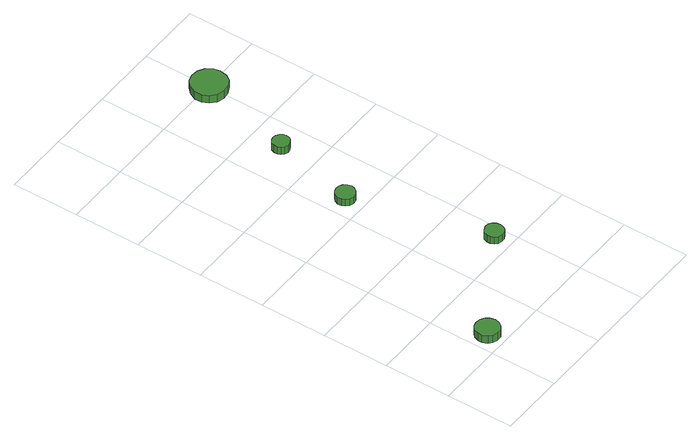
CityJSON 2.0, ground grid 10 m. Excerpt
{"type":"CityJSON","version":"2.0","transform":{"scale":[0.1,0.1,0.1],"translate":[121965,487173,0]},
"CityObjects":{
"tree1":{"type":"SolitaryVegetationObject","attributes":{"function":"something"},"geometry":[{"type":"MultiSurface","lod":"1","boundaries":[[[0,1,2,3,4,5,6,7,8,9,10,11,12,13,14]],[[15,16,17,18,19,20,21,22,23,24,25,26,27,28,29]],[[0,29,28,1]],[[1,28,27,2]],[[2,27,26,3]],[[3,26,25,4]],[[4,25,24,5]],[[5,24,23,6]],[[6,23,22,7]],[[7,22,21,8]],[[8,21,20,9]],[[9,20,19,10]],[[10,19,18,11]],[[11,18,17,12]],[[12,17,16,13]],[[13,16,15,14]],[[14,15,29,0]]]}]},
"tree2":{"type":"SolitaryVegetationObject","attributes":{"function":"something"},"geometry":[{"type":"MultiSurface","lod":"1","boundaries":[[[30,31,32,33,34,35,36,37,38,39,40,41,42,43,44]],[[45,46,47,48,49,50,51,52,53,54,55,56,57,58,59]],[[30,59,58,31]],[[31,58,57,32]],[[32,57,56,33]],[[33,56,55,34]],[[34,55,54,35]],[[35,54,53,36]],[[36,53,52,37]],[[37,52,51,38]],[[38,51,50,39]],[[39,50,49,40]],[[40,49,48,41]],[[41,48,47,42]],[[42,47,46,43]],[[43,46,45,44]],[[44,45,59,30]]]}]},
"tree3":{"type":"SolitaryVegetationObject","attributes":{"function":"something"},"geometry":[{"type":"MultiSurface","lod":"1","boundaries":[[[60,61,62,63,64,65,66,67,68,69,70,71,72,73,74]],[[75,76,77,78,79,80,81,82,83,84,85,86,87,88,89]],[[60,89,88,61]],[[61,88,87,62]],[[62,87,86,63]],[[63,86,85,64]],[[64,85,84,65]],[[65,84,83,66]],[[66,83,82,67]],[[67,82,81,68]],[[68,81,80,69]],[[69,80,79,70]],[[70,79,78,71]],[[71,78,77,72]],[[72,77,76,73]],[[73,76,75,74]],[[74,75,89,60]]]}]},
"tree4":{"type":"SolitaryVegetationObject","attributes":{"function":"something"},"geometry":[{"type":"MultiSurface","lod":"1","boundaries":[[[90,91,92,93,94,95,96,97,98,99,100,101,102,103,104]],[[105,106,107,108,109,110,111,112,113,114,115,116,117,118,119]],[[90,119,118,91]],[[91,118,117,92]],[[92,117,116,93]],[[93,116,115,94]],[[94,115,114,95]],[[95,114,113,96]],[[96,113,112,97]],[[97,112,111,98]],[[98,111,110,99]],[[99,110,109,100]],[[100,109,108,101]],[[101,108,107,102]],[[102,107,106,103]],[[103,106,105,104]],[[104,105,119,90]]]}]},
"tree5":{"type":"SolitaryVegetationObject","attributes":{"function":"something"},"geometry":[{"type":"MultiSurface","lod":"1","boundaries":[[[120,121,122,123,124,125,126,127,128,129,130,131,132,133,134]],[[135,136,137,138,139,140,141,142,143,144,145,146,147,148,149]],[[120,149,148,121]],[[121,148,147,122]],[[122,147,146,123]],[[123,146,145,124]],[[124,145,144,125]],[[125,144,143,126]],[[126,143,142,127]],[[127,142,141,128]],[[128,141,140,129]],[[129,140,139,130]],[[130,139,138,131]],[[131,138,137,132]],[[132,137,136,133]],[[133,136,135,134]],[[134,135,149,120]]]}]}
},
"vertices":[
[41,24,18],[39,32,18],[35,37,18],[29,41,18],[21,42,18],[14,40,18],[9,35,18],[6,28,18],[6,21,18],[9,14,18],[14,9,18],[21,7,18],[29,7,18],[35,11,18],[39,17,18],[39,17,5],[35,11,5],[29,7,5],[21,7,5],[14,9,5],[9,14,5],[6,21,5],[6,28,5],[9,35,5],[14,40,5],[21,42,5],[29,41,5],[35,37,5],[39,32,5],[41,24,5],
[192,123,19],[191,129,19],[188,134,19],[183,137,19],[177,137,19],[171,135,19],[167,132,19],[165,126,19],[165,121,19],[167,115,19],[171,111,19],[177,110,19],[183,110,19],[188,113,19],[191,118,19],[191,118,7],[188,113,7],[183,110,7],[177,110,7],[171,111,7],[167,115,7],[165,121,7],[165,126,7],[167,132,7],[171,135,7],[177,137,7],[183,137,7],[188,134,7],[191,129,7],[192,123,7],
[144,328,14],[142,334,14],[139,339,14],[134,342,14],[128,343,14],[122,341,14],[118,337,14],[115,331,14],[115,325,14],[118,320,14],[122,316,14],[128,314,14],[134,315,14],[139,318,14],[142,323,14],[142,323,2],[139,318,2],[134,315,2],[128,314,2],[122,316,2],[118,320,2],[115,325,2],[115,331,2],[118,337,2],[122,341,2],[128,343,2],[134,342,2],[139,339,2],[142,334,2],[144,328,2],
[173,454,14],[172,459,14],[169,463,14],[164,466,14],[159,467,14],[154,465,14],[150,462,14],[148,457,14],[148,451,14],[150,447,14],[154,443,14],[159,441,14],[164,442,14],[169,445,14],[172,449,14],[172,449,1],[169,445,1],[164,442,1],[159,441,1],[154,443,1],[150,447,1],[148,451,1],[148,457,1],[150,462,1],[154,465,1],[159,467,1],[164,466,1],[169,463,1],[172,459,1],[173,454,1],
[217,592,21],[215,602,21],[209,611,21],[199,617,21],[188,618,21],[178,615,21],[170,607,21],[165,597,21],[165,586,21],[170,576,21],[178,569,21],[188,566,21],[199,567,21],[209,572,21],[215,581,21],[215,581,8],[209,572,8],[199,567,8],[188,566,8],[178,569,8],[170,576,8],[165,586,8],[165,597,8],[170,607,8],[178,615,8],[188,618,8],[199,617,8],[209,611,8],[215,602,8],[217,592,8]
]}
